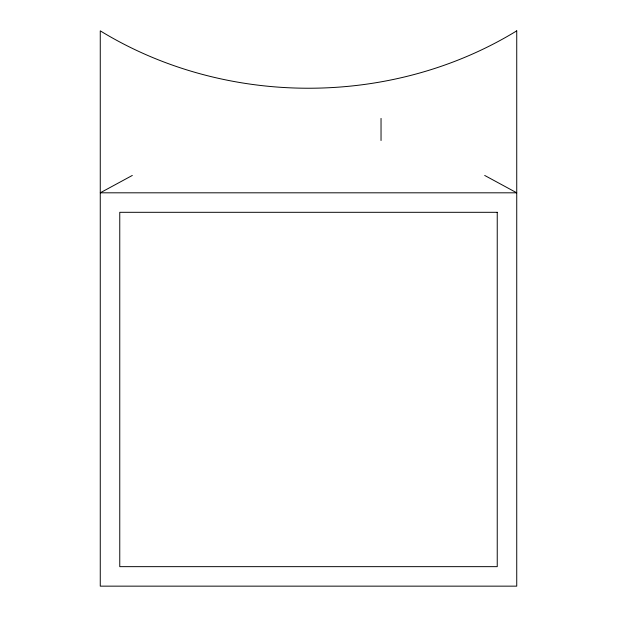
<?xml version="1.0" encoding="UTF-8"?>
<svg xmlns="http://www.w3.org/2000/svg" width="617" height="617" viewBox="0 0 617 617"><rect width="100%" height="100%" fill="white"/><g stroke="black" fill="none" stroke-linecap="round" stroke-linejoin="round"><path stroke-width="0.93" d="M132.308 175.444L100.263 192.812L516.737 192.812L484.692 175.444M381.036 118.402L381.036 140.522M516.737 30.85C391.656 107.366 225.344 107.366 100.263 30.85L100.263 586.15L516.737 586.15L516.737 30.85M497.24 212.31L119.76 212.31L119.76 566.653L497.24 566.653L497.24 212.31"/></g></svg>
